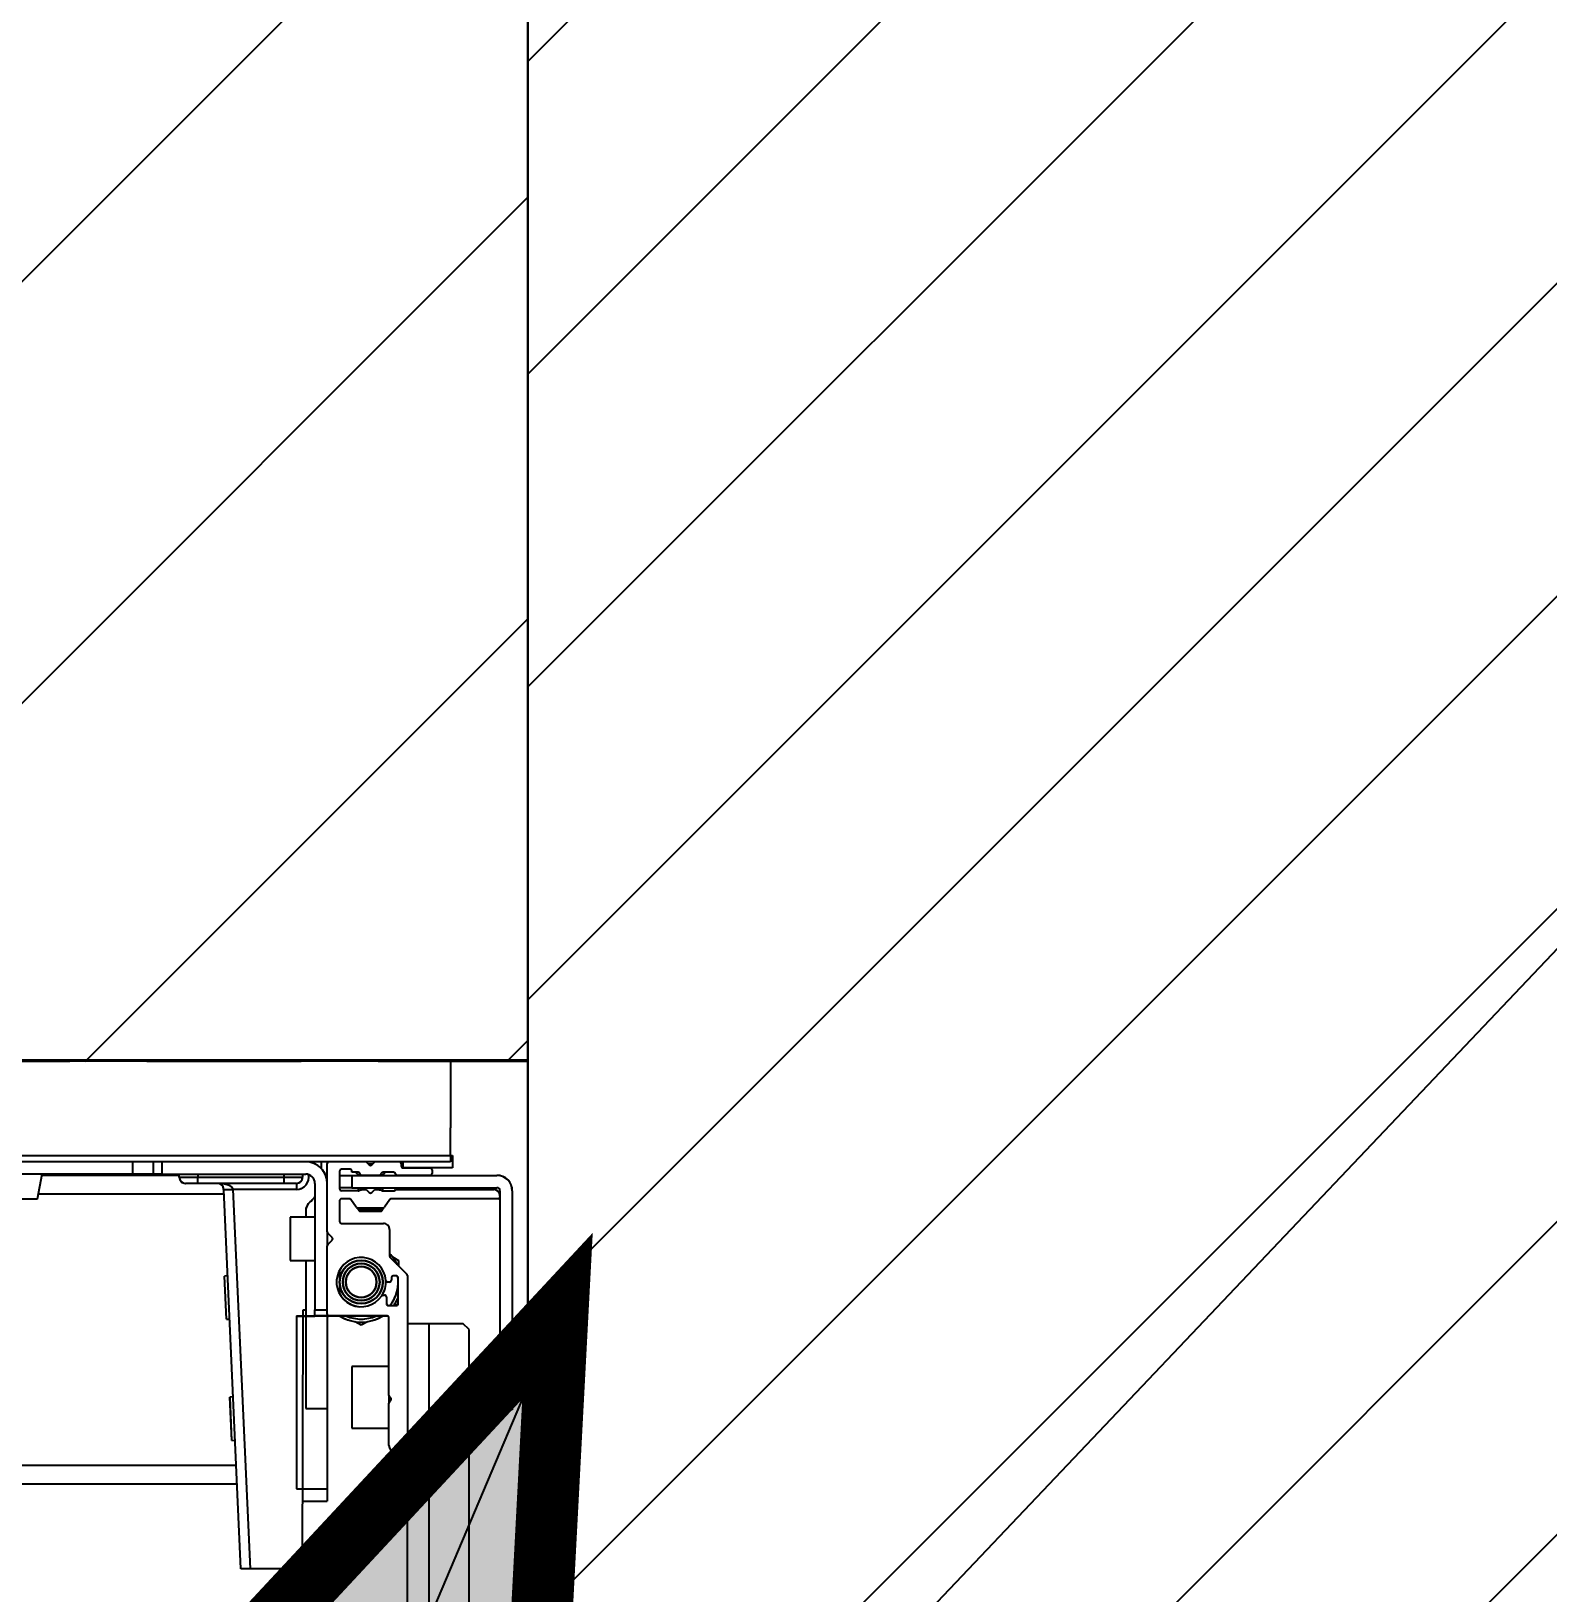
# Model space of a CAD drawing. Extents: x -2932 to 12371, y 2178 to 6224.
# Drawn here: x 4181.39 to 4205.98, y 3469.86 to 3495.18 of the extents above; entities that cross this region are included whole.
import ezdxf
from ezdxf import colors
from ezdxf.entities.mleader import LeaderData, LeaderLine
from ezdxf.math import Vec2, Vec3

# ---------------------------------------------------------------- set-up
doc = ezdxf.new("R2010")
doc.units = 0
doc.header["$PDMODE"] = 67
for name, pattern in [('prlm_ef', [0.165, 0.1, -0.065]), ('Style de ligne -1', [0.41664, 0.20828, -0.20836]), ('Style de ligne -13', [0.147638, 0.098425, -0.049213])]:
    doc.linetypes.add(name, pattern=pattern)
doc.layers.get('0').update_dxf_attribs({"color": 252})
for name, color, linetype, lineweight in [('_GAZELEC-BOITE INCORPO', 36, 'Continuous', 18), ('_GAZELEC-RESERVATION', 1, 'Continuous', 18), ('_GAZELEC-RESERVATION 2', 6, 'Continuous', 18)]:
    doc.layers.add(name, color=color, linetype=linetype, lineweight=lineweight)
for name, color, linetype in [('B amÈnagement intÈrieur_Hatch', 252, 'Continuous'), ('B aménagement intérieur', 252, 'Continuous'), ('B GÈnÈral_Hatch', 252, 'Continuous'), ('B Général', 252, 'Continuous'), ('C ANNOTATIONS-prestations', 252, 'Continuous'), ('D SURFACES-shab', 252, 'Continuous'), ('GAZ-FLECHE VMC', 93, 'Continuous'), ('MTI900_Alu', 252, 'Continuous'), ('prlm-CHAUFF', 30, 'Continuous'), ('prlm-EAU-EF', 161, 'Continuous')]:
    doc.layers.add(name, color=color, linetype=linetype)
doc.styles.add('Arial', font='arial.ttf')
doc.styles.get("Standard").update_dxf_attribs({"font": 'isocp.shx', "height": 15})
doc.dimstyles.new('200', dxfattribs={"dimscale": 0.1, "dimtxt": 150, "dimasz": 25, "dimexe": 50, "dimexo": 50, "dimgap": 20, "dimtad": 1, "dimdec": 0, "dimdsep": 46, "dimtxsty": 'Arial', "dimblk1": 'DOTBLANK', "dimblk2": 'DOTBLANK', "dimsah": 1, "dimcen": 25, "dimclrd": 5, "dimclre": 5, "dimadec": 0, "dimazin": 0, "dimtfac": 1, "dimtdec": 0, "dimtmove": 0, "dimatfit": 3, "dimldrblk": 'DOTBLANK', "dimfxl": 50, "dimtolj": 1, "dimtzin": 0, "dimarcsym": 0})

# ---------------------------------------------------------------- blocks, each defined once
blk = doc.blocks.new('A n1.Groupe-6-1')
at = {"layer": 'B Général', "linetype": 'Style de ligne -1', "ltscale": 25.4, "flags": 128}
blk.add_lwpolyline([(-35.4, 7.6), (35.6, 7.6), (35.6, -32.4), (-35.4, -32.4)], close=True, dxfattribs=at)
blk = doc.blocks.new('A n1.WC-plan-PMR')
at = {"layer": 'B Général'}
blk.add_blockref('A n1.Groupe-6-1', (0, 0), dxfattribs=at)
blk = doc.blocks.new('A n1.T2 A 108 (2D)')
at = {"layer": 'B amÈnagement intÈrieur_Hatch', "linetype": 'Continuous'}
h = blk.add_hatch(dxfattribs=at)
h.set_pattern_fill('F_P__SOFFITE', color=256, style=0, pattern_type=2)
h.set_pattern_definition([(45, (0, 0.2205), (-3.52778, 3.30729), [])])
h.paths.add_polyline_path([(228.137, -210.632), (321.137, -210.632), (321.137, -353.957), (228.137, -353.957)])
at = {"layer": 'B aménagement intérieur', "linetype": 'Style de ligne -13', "ltscale": 25.4, "flags": 128}
blk.add_lwpolyline([(228.137, -210.632), (321.137, -210.632), (321.137, -353.957), (228.137, -353.957)], close=True, dxfattribs=at)
at = {"layer": 'D SURFACES-shab', "lineweight": 18, "flags": 128}
blk.add_lwpolyline([(228.137, -212.132), (321.137, -212.132), (321.137, -353.957), (228.137, -353.957)], close=True, dxfattribs=at)
at = {"layer": 'B Général', "xscale": -1, "rotation": 90}
blk.add_blockref('A n1.WC-plan-PMR', (288.737, -338.457), dxfattribs=at)
blk = doc.blocks.new('A n1.G 100_80')
at = {"layer": 'B Général', "linetype": 'Continuous'}
blk.add_line((48.52, 43.75), (48.52, -43.75), dxfattribs=at)
at = {"layer": 'B Général', "linetype": 'Continuous', "flags": 128}
blk.add_lwpolyline([(9.5, -45), (9.5, 45), (48.52, 45), (48.52, -45)], close=True, dxfattribs=at)
at = {"layer": 'C ANNOTATIONS-prestations'}
for p, q in [((43.05, 44.75), (42.85, 44.75)), ((42.85, 44.75), (42.85, 44.55)), ((46.4, 44.75), (43.05, 44.75)), ((43.05, 44.55), (43.05, 44.75)), ((42.75, 44.3), (42.8, 44.35)), ((42.8, 44.35), (43.3, 44.35)), ((42.85, 44.55), (43.05, 44.55)), ((46.4, 44.55), (43.05, 44.55)), ((43.3, 44.35), (43.35, 44.3)), ((46.27, 44.52), (46.27, 42.791)), ((46.32, 44.55), (46.3, 44.55)), ((46.42, 42.855), (46.42, 44.45)), ((46.45, 42.15), (46.45, 44.5)), ((46.65, 42.15), (46.65, 44.5)), ((43.35, 44.3), (42.75, 44.3)), ((42.75, 44.05), (42.75, 44.3)), ((43.35, 44.3), (43.35, 44.05)), ((13.65, 44.05), (44.15, 44.05)), ((44.15, 44.05), (44.25, 43.95)), ((44.25, 43.4), (44.25, 43.95)), ((46.97, 43.78), (46.77, 43.78)), ((46.77, 43.78), (46.77, 42.98)), ((46.87, 43.75), (46.87, -43.75)), ((46.97, 43.75), (46.87, 43.75)), ((46.97, 43.75), (46.97, 43.78)), ((46.97, -43.75), (46.97, 43.75)), ((46.97, 43.75), (47.42, 43.75)), ((48.52, 43.75), (47.42, 43.75)), ((13.55, 43.4), (44.25, 43.4)), ((44.25, 43.05), (44.25, 43.4)), ((46.65, 43.42), (46.65, 42.885)), ((46.74, 43.45), (46.68, 43.45)), ((46.77, 42.98), (46.77, 43.42)), ((15.5, 43.05), (42.27, 43.05)), ((45.028, 43.05), (42.27, 43.05)), ((45.321, 42.769), (45.049, 43.041)), ((42.17, 42.95), (42.17, 42.85)), ((44.566, 42.9), (44.54, 42.854)), ((44.54, 42.74), (44.54, 42.87)), ((44.57, 42.9), (44.99, 42.9)), ((44.99, 42.79), (44.95, 42.79)), ((45.02, 42.87), (45.02, 42.82)), ((45.27, 42.906), (45.184, 42.906)), ((45.328, 42.806), (45.27, 42.906)), ((46.4, 42.653), (46.4, 42.827)), ((46.7, 42.826), (46.7, 42.654)), ((46.77, 42.98), (46.87, 42.98)), ((46.84, 42.95), (46.8, 42.95)), ((42.27, 42.75), (42.958, 42.75)), ((42.55, 42.15), (42.55, 42.75)), ((43.082, 42.75), (42.958, 42.75)), ((42.979, 42.759), (42.999, 42.779)), ((43.041, 42.779), (43.061, 42.759)), ((43.082, 42.75), (44.34, 42.75)), ((43.55, 42.75), (43.55, 42.15)), ((44.37, 42.72), (44.37, 41.78)), ((44.68, 42.71), (44.57, 42.71)), ((44.71, 42.657), (44.71, 42.68)), ((44.92, 42.76), (44.92, 42.729)), ((45.77, 42.76), (45.342, 42.76)), ((45.87, 41.98), (45.87, 42.66)), ((46.07, 42.63), (46.09, 42.65)), ((46.07, 42.27), (46.07, 42.63)), ((46.07, 42.607), (46.12, 42.607)), ((46.09, 42.25), (46.09, 42.65)), ((46.09, 42.65), (46.12, 42.65)), ((46.12, 42.654), (46.12, 42.246)), ((46.257, 42.766), (46.133, 42.679)), ((46.4, 42.65), (46.45, 42.65)), ((46.4, 42.607), (46.45, 42.607)), ((46.42, 42.521), (46.42, 42.625)), ((46.65, 42.595), (46.65, 42.31)), ((46.661, 42.651), (46.7, 42.69)), ((46.661, 42.618), (46.661, 42.651)), ((44.278, 42.4), (44.22, 42.3)), ((44.22, 42.3), (44.278, 42.2)), ((46.07, 42.293), (46.12, 42.293)), ((46.371, 42.471), (46.42, 42.521)), ((46.42, 42.379), (46.371, 42.429)), ((46.4, 42.293), (46.45, 42.293)), ((46.42, 42.28), (46.42, 42.379)), ((46.661, 42.25), (46.661, 42.287)), ((46.821, 42.471), (46.87, 42.521)), ((46.87, 42.379), (46.821, 42.429)), ((46.835, 42.414), (46.835, 42.486)), ((43.55, 42.15), (42.55, 42.15)), ((46.09, 42.25), (46.07, 42.27)), ((46.12, 42.25), (46.09, 42.25)), ((46.133, 42.221), (46.257, 42.134)), ((46.27, 42.109), (46.27, 41.98)), ((46.4, 42.252), (46.4, 41.98)), ((46.45, 42.25), (46.4, 42.25)), ((46.65, 42.15), (46.45, 42.15)), ((46.45, 42.15), (46.45, 41.95)), ((46.65, 41.95), (46.65, 42.15)), ((46.7, 42.21), (46.661, 42.25)), ((46.7, 42.251), (46.7, 42.15)), ((46.7, 42.15), (46.72, 42.15)), ((46.75, 42.12), (46.75, 41.98)), ((45.114, 41.95), (44.726, 41.95)), ((45.529, 41.759), (45.599, 41.829)), ((45.641, 41.829), (45.711, 41.759)), ((46.24, 41.95), (45.9, 41.95)), ((46.72, 41.95), (46.43, 41.95)), ((41.57, 41.75), (41.37, 41.75)), ((41.37, 41.354), (41.37, 41.75)), ((42.87, 41.75), (41.57, 41.75)), ((41.57, 41.25), (41.57, 41.75)), ((44.37, 41.75), (42.87, 41.75)), ((42.87, 41.4), (42.87, 41.75)), ((44.4, 41.75), (44.37, 41.75)), ((44.37, 41.75), (44.37, 41.55)), ((44.37, 41.4), (44.37, 41.55)), ((44.37, 41.55), (44.47, 41.55)), ((44.4, 41.75), (45.508, 41.75)), ((44.47, 41.55), (44.47, 41.75)), ((46.52, 41.55), (44.47, 41.55)), ((45.27, 41.15), (45.27, 41.55)), ((45.732, 41.75), (45.508, 41.75)), ((45.732, 41.75), (46.84, 41.75)), ((45.97, 41.55), (45.97, 41.15)), ((46.87, 41.65), (46.765, 41.65)), ((46.87, 41.75), (46.84, 41.75)), ((40.27, 41.351), (44.47, 41.36)), ((40.27, 41.351), (40.27, 40.5)), ((44.37, 41.4), (42.87, 41.4)), ((44.37, 41.25), (44.37, 41.4)), ((45.27, 41.4), (44.37, 41.4)), ((44.47, 41.36), (44.472, 41.4)), ((46.067, 41.4), (45.97, 41.4)), ((46.67, 41.35), (46.62, 41.35)), ((46.62, 41.05), (46.62, 41.35)), ((46.67, 39.067), (46.67, 41.4)), ((44.37, 41.25), (41.57, 41.25)), ((45.97, 41.15), (45.27, 41.15)), ((46.42, 41.25), (46.42, 40.221)), ((46.52, 41.25), (46.42, 41.25)), ((46.52, 41.25), (46.52, 41.05)), ((46.52, 41.05), (46.52, 39.65)), ((46.52, 41.05), (46.62, 41.05)), ((46.62, 41.05), (46.67, 41.05)), ((46.62, 39.65), (46.62, 41.05)), ((46.42, 40.221), (40.27, 40.5)), ((40.27, 40.5), (40.27, 40.35)), ((40.27, 40.35), (46.413, 40.071)), ((41.65, 2.775), (41.65, 40.287)), ((41.95, 2.775), (41.95, 40.274)), ((42.354, 40.205), (42.357, 40.255)), ((42.354, 40.205), (43.056, 40.173)), ((43.058, 40.223), (43.056, 40.173)), ((44.316, 40.116), (44.319, 40.166)), ((44.316, 40.116), (45.018, 40.084)), ((45.02, 40.134), (45.018, 40.084)), ((46.35, 37.066), (46.35, 40.074)), ((46.413, 40.071), (46.42, 40.221)), ((46.413, 40.071), (46.425, 40.07)), ((46.425, 40.22), (46.42, 40.221)), ((46.52, 39.65), (46.52, 39.45)), ((46.52, 39.65), (46.62, 39.65)), ((46.67, 39.65), (46.62, 39.65)), ((46.62, 39.35), (46.62, 39.65)), ((46.62, 39.35), (46.67, 39.35)), ((46.65, 39.35), (46.65, 37.126)), ((46.87, 39.067), (46.67, 39.067)), ((46.67, 39.067), (46.67, 38.932)), ((46.67, 38.932), (46.67, 38.6)), ((46.67, 38.932), (46.87, 38.932)), ((46.67, 38.6), (46.67, 34.5)), ((46.67, 38.6), (46.87, 38.6)), ((46.27, 37.05), (46.67, 37.13)), ((46.27, 36.6), (46.27, 37.05))]:
    blk.add_line(p, q, dxfattribs=at)
at = {"layer": 'C ANNOTATIONS-prestations', "flags": 128}
for points in [[(46.4, 44.75, -0.198912), (46.577, 44.677, -0.198912), (46.65, 44.5)], [(46.27, 44.52, -0.198912), (46.279, 44.541, -0.198912), (46.3, 44.55)], [(46.32, 44.55, -0.198912), (46.391, 44.521, -0.198912), (46.42, 44.45)], [(46.4, 44.55, -0.198912), (46.435, 44.535, -0.198912), (46.45, 44.5)], [(46.65, 43.42, -0.198912), (46.659, 43.441, -0.198912), (46.68, 43.45)], [(46.74, 43.45, -0.198912), (46.761, 43.441, -0.198912), (46.77, 43.42)], [(42.17, 42.95, -0.198912), (42.199, 43.021, -0.198912), (42.27, 43.05)], [(45.028, 43.05, -0.098491), (45.039, 43.048, -0.098491), (45.049, 43.041)], [(42.27, 42.75, -0.198912), (42.199, 42.779, -0.198912), (42.17, 42.85)], [(42.999, 42.779, -0.198912), (43.02, 42.788, -0.198912), (43.041, 42.779)], [(44.54, 42.87, -0.198912), (44.549, 42.891, -0.198912), (44.57, 42.9)], [(44.54, 42.764, -0.104675), (44.761, 42.879, -0.104675), (45.009, 42.893)], [(44.54, 42.827, -0.02871), (44.603, 42.867, -0.02871), (44.67, 42.9)], [(44.92, 42.76, -0.198912), (44.929, 42.781, -0.198912), (44.95, 42.79)], [(44.99, 42.9, -0.198912), (45.011, 42.891, -0.198912), (45.02, 42.87)], [(45.02, 42.82, -0.198912), (45.011, 42.799, -0.198912), (44.99, 42.79)], [(45.207, 42.883, -0.041018), (45.298, 42.829, -0.041018), (45.379, 42.76)], [(46.27, 42.791, -0.120588), (46.267, 42.777, -0.120588), (46.257, 42.766)], [(46.4, 42.827, -0.155096), (46.406, 42.844, -0.155096), (46.42, 42.855)], [(46.675, 42.855, -0.17724), (46.657, 42.866, -0.17724), (46.65, 42.885)], [(46.675, 42.855, -0.17724), (46.693, 42.845, -0.17724), (46.7, 42.826)], [(46.8, 42.95, -0.198912), (46.779, 42.959, -0.198912), (46.77, 42.98)], [(46.84, 42.95, -0.198912), (46.861, 42.941, -0.198912), (46.87, 42.92)], [(42.979, 42.759, -0.098491), (42.969, 42.752, -0.098491), (42.958, 42.75)], [(43.082, 42.75, -0.098491), (43.071, 42.752, -0.098491), (43.061, 42.759)], [(44.37, 41.954, -0.14145), (44.27, 42.3, -0.14145), (44.37, 42.646)], [(44.37, 42.06, -0.103148), (44.32, 42.3, -0.103148), (44.37, 42.54)], [(44.34, 42.75, -0.198912), (44.361, 42.741, -0.198912), (44.37, 42.72)], [(44.948, 42.699, -0.366532), (45.318, 42.338, -0.366532), (45.023, 41.914, -0.366532), (44.556, 42.135, -0.366532), (44.697, 42.632)], [(44.57, 42.71, -0.198912), (44.549, 42.719, -0.198912), (44.54, 42.74)], [(44.68, 42.71, -0.198912), (44.701, 42.701, -0.198912), (44.71, 42.68)], [(44.697, 42.632, -0.082935), (44.817, 42.687, -0.082935), (44.948, 42.699)], [(44.71, 42.657, -0.122946), (44.706, 42.643, -0.122946), (44.697, 42.632)], [(44.948, 42.699, -0.189855), (44.928, 42.709, -0.189855), (44.92, 42.729)], [(45.342, 42.76, -0.098491), (45.331, 42.762, -0.098491), (45.321, 42.769)], [(45.77, 42.76, -0.198912), (45.841, 42.731, -0.198912), (45.87, 42.66)], [(46.12, 42.654, -0.120588), (46.123, 42.668, -0.120588), (46.133, 42.679)], [(46.42, 42.625, -0.155096), (46.406, 42.636, -0.155096), (46.4, 42.653)], [(46.661, 42.651, -0.013224), (46.655, 42.65, -0.013224), (46.65, 42.65)], [(46.65, 42.595, -0.17724), (46.657, 42.614, -0.17724), (46.675, 42.625)], [(46.7, 42.654, -0.17724), (46.693, 42.635, -0.17724), (46.675, 42.625)], [(46.371, 42.429, -0.198912), (46.362, 42.45, -0.198912), (46.371, 42.471)], [(46.4, 42.252, -0.155096), (46.406, 42.269, -0.155096), (46.42, 42.28)], [(46.675, 42.28, -0.17724), (46.657, 42.291, -0.17724), (46.65, 42.31)], [(46.675, 42.28, -0.17724), (46.693, 42.27, -0.17724), (46.7, 42.251)], [(46.821, 42.429, -0.198912), (46.812, 42.45, -0.198912), (46.821, 42.471)], [(46.133, 42.221, -0.120588), (46.123, 42.232, -0.120588), (46.12, 42.246)], [(46.257, 42.134, -0.120588), (46.267, 42.123, -0.120588), (46.27, 42.109)], [(46.65, 42.25, -0.013224), (46.655, 42.25, -0.013224), (46.661, 42.25)], [(46.72, 42.15, -0.198912), (46.741, 42.141, -0.198912), (46.75, 42.12)], [(44.4, 41.75, -0.198912), (44.379, 41.759, -0.198912), (44.37, 41.78)], [(45.599, 41.829, -0.198912), (45.62, 41.838, -0.198912), (45.641, 41.829)], [(45.9, 41.95, -0.198912), (45.879, 41.959, -0.198912), (45.87, 41.98)], [(46.27, 41.98, -0.198912), (46.261, 41.959, -0.198912), (46.24, 41.95)], [(46.43, 41.95, -0.198912), (46.409, 41.959, -0.198912), (46.4, 41.98)], [(46.75, 41.98, -0.198912), (46.741, 41.959, -0.198912), (46.72, 41.95)], [(46.87, 41.78, -0.198912), (46.861, 41.759, -0.198912), (46.84, 41.75)], [(45.529, 41.759, -0.098491), (45.519, 41.752, -0.098491), (45.508, 41.75)], [(45.732, 41.75, -0.098491), (45.721, 41.752, -0.098491), (45.711, 41.759)], [(46.22, 41.472, -0.028434), (46.259, 41.513, -0.028434), (46.302, 41.55)], [(46.52, 41.75, -0.198912), (46.767, 41.648, -0.198912), (46.87, 41.4)], [(46.52, 41.55, -0.198912), (46.626, 41.506, -0.198912), (46.67, 41.4)], [(46.22, 41.472, -0.109774), (46.151, 41.419, -0.109774), (46.067, 41.4)], [(46.42, 41.25, -0.227222), (46.495, 41.406, -0.227222), (46.663, 41.445)], [(46.52, 41.25, -0.198912), (46.549, 41.321, -0.198912), (46.62, 41.35)], [(46.425, 40.07, -0.193016), (46.492, 40.04, -0.193016), (46.52, 39.97)], [(46.62, 39.35, -0.198912), (46.549, 39.379, -0.198912), (46.52, 39.45)]]:
    blk.add_lwpolyline(points, format="xyb", dxfattribs=at)
at = {"layer": 'C ANNOTATIONS-prestations'}
for radius in [0.35, 0.3, 0.25]:
    blk.add_circle((44.92, 42.3), radius, dxfattribs=at)
for points, knots in [([(46.425, 40.07), (46.424, 40.07), (46.424, 40.071), (46.424, 40.072), (46.423, 40.074), (46.422, 40.083), (46.422, 40.103), (46.422, 40.13), (46.423, 40.182), (46.424, 40.218), (46.424, 40.219), (46.425, 40.22)], [0, 0, 0, 1, 2, 3, 4, 5, 6, 7, 8, 8, 9, 9, 9]), ([(46.425, 40.22), (46.425, 40.22), (46.437, 40.218), (46.454, 40.206), (46.467, 40.191), (46.48, 40.171), (46.491, 40.146), (46.501, 40.117), (46.513, 40.068), (46.52, 40.004), (46.52, 39.975), (46.52, 39.972), (46.52, 39.97)], [0, 0, 0, 1, 2, 3, 4, 5, 6, 7, 8, 9, 9, 10, 10, 10])]:
    blk.add_open_spline(points, degree=2, knots=knots, dxfattribs=at)
blk = doc.blocks.new('A n1.MTI900_Alu_390')
at = {"layer": 'MTI900_Alu', "color": 1, "linetype": 'Continuous'}
for p, q in [((-4.34, -0.405), (-4.34, -3.475)), ((-4.405, -0.415), (-4.405, -3.465)), ((-4.305, -0.6), (-4.305, -3.277)), ((-4.1351, -3.077), (-4.136, -3.497)), ((-4.1351, -3.077), (-4.05, -3.077)), ((-4.0221, -3.692), (-4.05, -3.077)), ((-4.05, -3.077), (-4.035, -3.077)), ((-4.035, -3.077), (-4.0071, -3.6913)), ((-4.175, -3.207), (-4.175, -3.187)), ((-4.1353, -3.187), (-4.175, -3.187)), ((-4.175, -3.337), (-4.175, -3.207)), ((-4.125, -3.207), (-4.175, -3.207)), ((-4.125, -3.487), (-4.125, -3.207)), ((-0.2775, -3.215), (-4.0287, -3.215)), ((-0.2775, -3.245), (-4.0274, -3.245)), ((-4.305, -3.5528), (-4.305, -3.277)), ((-4.295, -3.267), (-4.285, -3.267)), ((-4.275, -3.277), (-4.275, -3.3458)), ((-4.0205, -3.2854), (-4.0255, -3.2857)), ((-4.0205, -3.2854), (-4.0173, -3.3556)), ((-4.215, -3.305), (-4.275, -3.305)), ((-4.215, -3.405), (-4.215, -3.305)), ((-4.475, -3.355), (-4.475, -3.335)), ((-4.475, -3.335), (-4.455, -3.335)), ((-4.455, -3.335), (-4.455, -3.355)), ((-4.43, -3.325), (-4.435, -3.33)), ((-4.435, -3.33), (-4.435, -3.38)), ((-4.43, -3.385), (-4.43, -3.325)), ((-4.405, -3.325), (-4.43, -3.325)), ((-4.175, -3.487), (-4.175, -3.337)), ((-4.14, -3.337), (-4.175, -3.337)), ((-4.14, -3.487), (-4.14, -3.337)), ((-4.475, -3.69), (-4.475, -3.355)), ((-4.455, -3.355), (-4.475, -3.355)), ((-4.455, -3.69), (-4.455, -3.355)), ((-4.2759, -3.3479), (-4.2779, -3.3499)), ((-4.2779, -3.3541), (-4.2759, -3.3561)), ((-4.275, -3.3582), (-4.275, -3.3458)), ((-4.275, -3.3582), (-4.275, -3.484)), ((-4.0223, -3.3558), (-4.0173, -3.3556)), ((-4.435, -3.38), (-4.43, -3.385)), ((-4.43, -3.385), (-4.405, -3.385)), ((-4.275, -3.405), (-4.215, -3.405)), ((-4.405, -3.465), (-4.395, -3.475)), ((-4.34, -3.475), (-4.395, -3.475)), ((-4.305, -3.475), (-4.34, -3.475)), ((-4.272, -3.487), (-4.178, -3.487)), ((-4.24, -3.4778), (-4.23, -3.472)), ((-4.23, -3.472), (-4.22, -3.4778)), ((-4.175, -3.49), (-4.175, -3.487)), ((-4.175, -3.487), (-4.155, -3.487)), ((-4.175, -3.49), (-4.175, -3.6008)), ((-4.14, -3.487), (-4.155, -3.487)), ((-4.155, -3.487), (-4.155, -3.497)), ((-4.125, -3.487), (-4.14, -3.487)), ((-4.14, -3.577), (-4.14, -3.487)), ((-4.0116, -3.4816), (-4.0166, -3.4819)), ((-4.0116, -3.4816), (-4.0084, -3.5518)), ((-4.29, -3.5066), (-4.2854, -3.504)), ((-4.29, -3.507), (-4.29, -3.549)), ((-4.274, -3.504), (-4.287, -3.504)), ((-4.271, -3.518), (-4.271, -3.507)), ((-4.155, -3.497), (-4.175, -3.497)), ((-4.155, -3.702), (-4.155, -3.497)), ((-4.136, -3.497), (-4.14, -3.4972)), ((-4.276, -3.542), (-4.2729, -3.542)), ((-4.2657, -3.521), (-4.268, -3.521)), ((-4.195, -3.5614), (-4.195, -3.5226)), ((-4.2769, -3.5821), (-4.3041, -3.5549)), ((-4.2906, -3.577), (-4.2906, -3.5684)), ((-4.287, -3.552), (-4.282, -3.552)), ((-4.279, -3.549), (-4.279, -3.545)), ((-4.0134, -3.552), (-4.0084, -3.5518)), ((-4.2806, -3.5828), (-4.2906, -3.577)), ((-4.276, -3.627), (-4.276, -3.5842)), ((-4.115, -3.577), (-4.155, -3.577)), ((-4.115, -3.647), (-4.115, -3.577)), ((-4.1759, -3.6029), (-4.1829, -3.6099)), ((-4.1829, -3.6141), (-4.1759, -3.6211)), ((-4.175, -3.6232), (-4.175, -3.6008)), ((-4.198, -3.637), (-4.266, -3.637)), ((-4.195, -3.674), (-4.195, -3.64)), ((-4.175, -3.6232), (-4.175, -3.734)), ((-4.2766, -3.6757), (-4.2679, -3.6633)), ((-4.2654, -3.662), (-4.2246, -3.662)), ((-4.263, -3.657), (-4.265, -3.659)), ((-4.225, -3.659), (-4.265, -3.659)), ((-4.265, -3.659), (-4.265, -3.662)), ((-4.227, -3.657), (-4.263, -3.657)), ((-4.2607, -3.657), (-4.2607, -3.662)), ((-4.2293, -3.657), (-4.2293, -3.662)), ((-4.225, -3.659), (-4.227, -3.657)), ((-4.225, -3.662), (-4.225, -3.659)), ((-4.2221, -3.6633), (-4.2134, -3.6757)), ((-4.155, -3.647), (-4.115, -3.647)), ((-4.14, -3.6567), (-4.14, -3.647)), ((-4.455, -3.682), (-4.455, -3.68)), ((-4.452, -3.677), (-4.2791, -3.677)), ((-4.215, -3.695), (-4.45, -3.695)), ((-4.2855, -3.692), (-4.445, -3.692)), ((-4.2653, -3.69), (-4.2827, -3.69)), ((-4.265, -3.69), (-4.265, -3.695)), ((-4.2521, -3.692), (-4.2625, -3.692)), ((-4.2607, -3.69), (-4.2607, -3.695)), ((-4.2471, -3.6871), (-4.2521, -3.692)), ((-4.2379, -3.692), (-4.2429, -3.6871)), ((-4.228, -3.692), (-4.2379, -3.692)), ((-4.2293, -3.69), (-4.2293, -3.695)), ((-4.2252, -3.69), (-4.198, -3.69)), ((-4.225, -3.695), (-4.225, -3.69)), ((-4.215, -3.715), (-4.215, -3.695)), ((-4.215, -3.695), (-4.195, -3.695)), ((-4.2109, -3.677), (-4.198, -3.677)), ((-4.195, -3.722), (-4.195, -3.693)), ((-4.125, -3.692), (-4.0221, -3.692)), ((-4.125, -3.702), (-4.125, -3.692)), ((-4.0071, -3.6913), (-4.0221, -3.692)), ((-4.022, -3.6925), (-4.0221, -3.692)), ((-3.7066, -3.685), (-4.0074, -3.685)), ((-4.0071, -3.6913), (-4.007, -3.6925)), ((-3.705, -3.677), (-3.713, -3.717)), ((-3.66, -3.677), (-3.705, -3.677)), ((-4.215, -3.715), (-4.45, -3.715)), ((-4.345, -3.724), (-4.345, -3.718)), ((-4.342, -3.715), (-4.2885, -3.715)), ((-4.2826, -3.72), (-4.2654, -3.72)), ((-4.2651, -3.7161), (-4.269, -3.72)), ((-4.2618, -3.7161), (-4.2651, -3.7161)), ((-4.2595, -3.715), (-4.231, -3.715)), ((-4.2249, -3.7161), (-4.2287, -3.7161)), ((-4.2251, -3.72), (-4.215, -3.72)), ((-4.221, -3.72), (-4.2249, -3.7161)), ((-4.195, -3.715), (-4.215, -3.715)), ((-4.215, -3.72), (-4.215, -3.722)), ((-3.9067, -3.717), (-4.14, -3.717)), ((-4.135, -3.717), (-4.135, -3.712)), ((-4.105, -3.712), (-4.135, -3.712)), ((-4.125, -3.702), (-4.105, -3.702)), ((-4.105, -3.702), (-3.965, -3.702)), ((-4.105, -3.702), (-4.105, -3.712)), ((-4.105, -3.712), (-4.105, -3.717)), ((-3.965, -3.712), (-4.105, -3.712)), ((-3.965, -3.702), (-3.945, -3.702)), ((-3.965, -3.702), (-3.965, -3.712)), ((-3.965, -3.717), (-3.965, -3.712)), ((-3.935, -3.712), (-3.965, -3.712)), ((-3.935, -3.712), (-3.935, -3.717)), ((-3.935, -3.715), (-3.7126, -3.715)), ((-3.9067, -3.737), (-3.9067, -3.717)), ((-3.9067, -3.717), (-3.8932, -3.717)), ((-3.8932, -3.717), (-3.86, -3.717)), ((-3.8932, -3.717), (-3.8932, -3.737)), ((-3.86, -3.717), (-3.45, -3.717)), ((-3.86, -3.717), (-3.86, -3.737)), ((-4.378, -3.747), (-4.378, -3.727)), ((-4.378, -3.727), (-4.298, -3.727)), ((-4.375, -3.737), (4.375, -3.737)), ((-4.375, -3.747), (-4.375, -3.737)), ((-4.298, -3.727), (-4.342, -3.727)), ((-4.298, -3.727), (-4.298, -3.737)), ((-4.295, -3.734), (-4.295, -3.73)), ((-4.2471, -3.7321), (-4.2521, -3.737)), ((-4.2414, -3.7335), (-4.2486, -3.7335)), ((-4.2379, -3.737), (-4.2429, -3.7321)), ((-4.212, -3.725), (-4.198, -3.725)), ((-4.175, -3.737), (-4.175, -3.734)), ((-4.165, -3.737), (-4.165, -3.7265)), ((-4.375, -3.747), (-4.378, -3.747)), ((4.375, -3.747), (-4.375, -3.747)), ((-4.375, -3.747), (-4.375, -3.792)), ((-4.375, -3.902), (-4.375, -3.792)), ((-4.375, -3.902), (4.375, -3.902))]:
    blk.add_line(p, q, dxfattribs=at)
for radius in [0.035, 0.03, 0.025]:
    blk.add_circle((-4.23, -3.542), radius, dxfattribs=at)
for centre, radius, start, end in [((-4.295, -3.277), 0.01, 90, 180), ((-4.285, -3.277), 0.01, 0, 90), ((-4.2758, -3.352), 0.003, 135, 225), ((-4.278, -3.3458), 0.003, 315, 0), ((-4.278, -3.3582), 0.003, 0, 45), ((-4.272, -3.484), 0.003, 180, 270), ((-4.23, -3.542), 0.065, 57.7958, 122.2042), ((-4.23, -3.542), 0.06, 66.4435, 113.5565), ((-4.178, -3.49), 0.003, 0, 90), ((-4.287, -3.507), 0.003, 90, 180), ((-4.23, -3.542), 0.06, 140.7035, 188.509), ((-4.23, -3.542), 0.065, 144.2242, 157.3801), ((-4.274, -3.507), 0.003, 0, 90), ((-4.268, -3.518), 0.003, 180, 270), ((-4.23, -3.542), 0.04, 184.0006, 146.0728), ((-4.276, -3.545), 0.003, 90, 180), ((-4.2729, -3.545), 0.003, 4.0006, 90), ((-4.23, -3.542), 0.04, 146.0728, 184.0006), ((-4.2657, -3.518), 0.003, 270, 326.0728), ((-4.302, -3.5528), 0.003, 180, 225), ((-4.287, -3.549), 0.003, 180, 270), ((-4.282, -3.549), 0.003, 270, 0), ((-4.23, -3.542), 0.065, 206.162, 224.9525), ((-4.279, -3.5842), 0.003, 0, 45), ((-4.1808, -3.612), 0.003, 135, 225), ((-4.178, -3.6008), 0.003, 315, 0), ((-4.266, -3.627), 0.01, 180, 270), ((-4.198, -3.64), 0.003, 0, 90), ((-4.178, -3.6232), 0.003, 0, 45), ((-4.2654, -3.665), 0.003, 90, 145.008), ((-4.2246, -3.665), 0.003, 34.992, 90), ((-4.16, -3.6567), 0.02, 309.8841, 0), ((-4.45, -3.69), 0.025, 180, 270), ((-4.452, -3.68), 0.003, 90, 180), ((-4.445, -3.682), 0.01, 180, 270), ((-4.45, -3.69), 0.005, 180, 270), ((-4.2827, -3.693), 0.003, 90, 160.5288), ((-4.2791, -3.674), 0.003, 270, 325.008), ((-4.2653, -3.693), 0.003, 19.4712, 90), ((-4.245, -3.6892), 0.003, 45, 135), ((-4.2252, -3.693), 0.003, 90, 160.5288), ((-4.2109, -3.674), 0.003, 214.992, 270), ((-4.198, -3.674), 0.003, 270, 0), ((-4.198, -3.693), 0.003, 0, 90), ((-4.1151, -3.7104), 0.05, 129.8841, 142.9139), ((-4.125, -3.712), 0.02, 90, 192.412), ((-3.997, -3.692), 0.01, 182.6026, 270), ((-4.342, -3.718), 0.003, 90, 180), ((-4.2885, -3.718), 0.003, 9.5941, 90), ((-4.2826, -3.717), 0.003, 189.5941, 270), ((-4.2654, -3.717), 0.003, 270, 350.4059), ((-4.275, -3.715), 0.01, 353.9388, 0), ((-4.2595, -3.718), 0.003, 90, 170.4059), ((-4.231, -3.718), 0.003, 9.5941, 90), ((-4.2251, -3.717), 0.003, 189.5941, 270), ((-4.215, -3.715), 0.01, 180, 186.0612), ((-4.14, -3.702), 0.035, 180, 270), ((-4.14, -3.702), 0.015, 180, 270), ((-4.125, -3.712), 0.01, 90, 180), ((-3.945, -3.712), 0.01, 0, 90), ((-4.342, -3.724), 0.003, 180, 270), ((-4.298, -3.73), 0.003, 0, 90), ((-4.292, -3.734), 0.003, 180, 270), ((-4.245, -3.7342), 0.003, 45, 135), ((-4.212, -3.722), 0.003, 180, 270), ((-4.198, -3.722), 0.003, 270, 0), ((-4.178, -3.734), 0.003, 270, 0)]:
    blk.add_arc(centre, radius, start, end, dxfattribs=at)
for centre, major_axis, ratio, start_param, end_param in [((-4.022, -3.6931), (0.015, 0.0007), 0.045361, 0, 1.568734), ((-3.997, -3.692), (0.025, 0), 0.4, 3.187016, 4.712389)]:
    blk.add_ellipse(centre, major_axis=major_axis, ratio=ratio, start_param=start_param, end_param=end_param, dxfattribs=at)
blk = doc.blocks.new('FLECHE1')
h = blk.add_hatch(color=256)
h.dxf.hatch_style = 1
h.paths.add_polyline_path([(495907.08, -370439.56), (495913.62, -370315.47), (495936.11, -370371.09), (495991.74, -370348.6)])
for p, q in [((495907.08, -370439.56), (496141.31, -369887.17)), ((495913.62, -370315.47), (495907.08, -370439.56)), ((495913.62, -370315.47), (495907.08, -370439.56)), ((495936.11, -370371.09), (495913.62, -370315.47)), ((495936.11, -370371.09), (495913.62, -370315.47)), ((495991.74, -370348.6), (495907.08, -370439.56)), ((495907.08, -370439.56), (495991.74, -370348.6)), ((495936.11, -370371.09), (495991.74, -370348.6)), ((495991.74, -370348.6), (495936.11, -370371.09)), ((495907.08, -370439.56), (495936.11, -370371.09))]:
    blk.add_line(p, q)
at = {"const_width": 10}
for points in [[(495936.11, -370371.09), (496141.31, -369887.17)], [(495907.08, -370439.56), (495913.62, -370315.47), (495936.11, -370371.09), (495991.74, -370348.6), (495907.08, -370439.56)]]:
    blk.add_lwpolyline(points, dxfattribs=at)
blk = doc.blocks.new('_DOTBLANK')
at = {"color": 0, "linetype": 'ByBlock'}
blk.add_line((-0.5, 0), (-1, 0), dxfattribs=at)
blk.add_circle((0, 0), 0.5, dxfattribs=at)
blk = doc.blocks.new('*D308')
at = {"layer": '_GAZELEC-BOITE INCORPO', "color": 5, "lineweight": -2, "transparency": 16777216}
for p, q in [((4129.792, 3475.949), (4129.792, 3522.462)), ((4189.442, 3475.949), (4189.442, 3522.462)), ((4132.292, 3517.462), (4186.942, 3517.462))]:
    blk.add_line(p, q, dxfattribs=at)
at = {"layer": 'Defpoints', "color": 0, "transparency": 16777216}
for p in [(4189.442, 3517.462), (4129.792, 3470.949), (4189.442, 3470.949)]:
    blk.add_point(p, dxfattribs=at)
at = {"layer": '_GAZELEC-BOITE INCORPO', "color": 5, "lineweight": -2, "transparency": 16777216, "xscale": 2.5, "yscale": 2.5, "zscale": 2.5, "rotation": 180}
blk.add_blockref('_DOTBLANK', (4129.792, 3517.462), dxfattribs=at)
at = {"layer": '_GAZELEC-BOITE INCORPO', "color": 5, "lineweight": -2, "transparency": 16777216, "xscale": 2.5, "yscale": 2.5, "zscale": 2.5}
blk.add_blockref('_DOTBLANK', (4189.442, 3517.462), dxfattribs=at)
at = {"layer": '_GAZELEC-BOITE INCORPO', "color": 0, "transparency": 16777216, "insert": (4159.617, 3527.12), "char_height": 15, "attachment_point": 5, "style": 'Arial'}
blk.add_mtext('\\A1;60', dxfattribs=at)
blk = doc.blocks.new('*D314')
at = {"layer": '_GAZELEC-BOITE INCORPO', "color": 5, "lineweight": -2, "transparency": 16777216}
for p, q in [((4002.92, 3405.405), (4002.92, 3557.346)), ((4189.442, 3405.405), (4189.442, 3557.346)), ((4005.42, 3552.346), (4186.942, 3552.346))]:
    blk.add_line(p, q, dxfattribs=at)
at = {"layer": 'Defpoints', "color": 0, "transparency": 16777216}
for p in [(4189.442, 3552.346), (4002.92, 3400.405), (4189.442, 3400.405)]:
    blk.add_point(p, dxfattribs=at)
at = {"layer": '_GAZELEC-BOITE INCORPO', "color": 5, "lineweight": -2, "transparency": 16777216, "xscale": 2.5, "yscale": 2.5, "zscale": 2.5, "rotation": 180}
blk.add_blockref('_DOTBLANK', (4002.92, 3552.346), dxfattribs=at)
at = {"layer": '_GAZELEC-BOITE INCORPO', "color": 5, "lineweight": -2, "transparency": 16777216, "xscale": 2.5, "yscale": 2.5, "zscale": 2.5}
blk.add_blockref('_DOTBLANK', (4189.442, 3552.346), dxfattribs=at)
at = {"layer": '_GAZELEC-BOITE INCORPO', "color": 0, "transparency": 16777216, "insert": (4096.181, 3562.005), "char_height": 15, "attachment_point": 5, "style": 'Arial'}
blk.add_mtext('\\A1;187', dxfattribs=at)

msp = doc.modelspace()

# ---------------------------------------------------------------- hatches: boundary and pattern name
at = {"layer": '_GAZELEC-RESERVATION 2'}
h = msp.add_hatch(dxfattribs=at)
h.set_pattern_fill('ANSI31', color=256)
h.paths.add_polyline_path([(4582.334, 4118.812), (4542.334, 4118.812), (4542.334, 4108.812), (4582.334, 4108.812)])
h.paths.add_polyline_path([(4843.196, 4114.016), (4843.196, 4054.016), (4853.196, 4054.016), (4853.196, 4114.016)])
h.paths.add_polyline_path([(3523.835, 2610.903), (3603.835, 2610.903), (3603.835, 2600.903), (3524.1, 2600.903)])
h.paths.add_polyline_path([(5215.038, 4391.389), (5215.038, 4421.389), (5225.038, 4421.389), (5225.038, 4391.389)])
h.paths.add_polyline_path([(4111.403, 3400.476), (3931.403, 3400.476), (3931.403, 3410.476), (4111.403, 3410.476)])
h.paths.add_polyline_path([(3847.92, 3341.389), (3847.92, 3371.389), (3837.92, 3371.389), (3837.92, 3341.389)])
edge = h.paths.add_edge_path()
edge.add_line((4631.965, 4574.473), (4631.965, 4504.473))
edge.add_line((4631.965, 4504.473), (4621.965, 4504.473))
edge.add_line((4621.965, 4504.473), (4621.965, 4574.465))
edge.add_line((4621.965, 4574.465), (4631.965, 4574.465))
at = {"layer": 'B GÈnÈral_Hatch', "linetype": 'Continuous'}
h = msp.add_hatch(dxfattribs=at)
h.set_pattern_fill('50_BETON', color=256, style=0, pattern_type=2)
h.set_pattern_definition([(45, (0, 0), (2.4253472, -2.6458333), [])])
h.paths.add_polyline_path([(4207.442, 3678.23), (4189.442, 3678.23), (4189.442, 3372.476), (4207.442, 3372.476)])

# ---------------------------------------------------------------- linework, layer by layer
at = {"layer": 'B Général', "linetype": 'Continuous', "lineweight": 18}
msp.add_line((4189.442, 3678.23), (4189.442, 3390.476), dxfattribs=at)
at = {"layer": 'B Général', "linetype": 'Continuous'}
msp.add_line((4189.442, 3678.23), (4189.442, 3390.476), dxfattribs=at)
at = {"layer": 'prlm-EAU-EF', "linetype": 'prlm_ef'}
for points in [[(5181.964, 4455.4), (5168.003, 4455.4), (5157.27, 4454.729), (5139.312, 4452.799), (5111.624, 4444.075), (5096.733, 4434.886), (5089.399, 4427.552), (5080.381, 4407.994), (5075.165, 4379.601), (5068.298, 4349.45), (4806.819, 4245.016), (4664.514, 4245.016), (4487.338, 4245.016), (4443.958, 4245.016), (4320.082, 4227.406), (4264.34, 4171.665), (4244.925, 4100.724), (4244.925, 4011.786), (4244.925, 3894.158), (4244.925, 3778.404), (4244.925, 3736.391), (4244.925, 3697.346), (4244.925, 3686.657), (4184.277, 3596.239), (4148.852, 3560.814), (4132.207, 3544.169), (4126.125, 3517.554), (4126.125, 3461.429)], [(5181.04, 4454.411), (5161.376, 4453.72), (5137.079, 4450.79), (5124.545, 4447.272), (5110.251, 4441.782), (5095.929, 4432.016), (5087.226, 4421.358), (5080.768, 4400.887), (5077.116, 4378.448), (5073.095, 4357.627), (5065.873, 4335.71), (5045.8, 4307.647), (5031.252, 4294.743), (4963.256, 4262.094), (4896.61, 4248.956), (4825.931, 4242.336), (4704.38, 4240.673), (4512.279, 4240.673), (4424.513, 4240.673), (4374.117, 4239.896), (4331.527, 4229.09), (4290.824, 4201.35), (4257.886, 4148.682), (4251.728, 4117.767), (4249.226, 4072.42), (4253.759, 3977.468), (4253.759, 3860.341), (4253.759, 3575.094), (4253.759, 3380.067), (4253.759, 3281.533), (4253.759, 3277.937), (4168.047, 3161.045), (4089.09, 3146.964), (4017.991, 3146.964), (3905.354, 3146.964), (3789.498, 3146.964), (3770.74, 3146.964), (3756.764, 3146.964), (3707.111, 3169.019), (3680.63, 3212.02), (3680.63, 3270.323), (3702.504, 3299.035), (3742.892, 3309.989), (3792.228, 3310.647)]]:
    msp.add_spline(points, degree=3, dxfattribs=at)

# ---------------------------------------------------------------- block references
at = {"layer": 'B aménagement intérieur'}
msp.add_blockref('A n1.T2 A 108 (2D)', (3868.306, 3832.432), dxfattribs=at)
at = {"layer": 'B aménagement intérieur', "xscale": -1, "rotation": 270}
msp.add_blockref('A n1.G 100_80', (4144.442, 3429.98), dxfattribs=at)
at = {"layer": 'GAZ-FLECHE VMC', "xscale": 0.1, "yscale": 0.1, "zscale": 0.1, "rotation": 179.9998799651404}
msp.add_blockref('FLECHE1', (53780.555, -33569.709), dxfattribs=at)
at = {"layer": 'prlm-CHAUFF', "xscale": 9.999999999999975, "yscale": 9.999999999999975, "zscale": 9.999999999999975, "rotation": 179.9998846602292}
msp.add_blockref('A n1.MTI900_Alu_390', (4144.442, 3439.48), dxfattribs=at)

# ---------------------------------------------------------------- dimensions: what is measured, and where the dimension line sits
at = {"layer": '_GAZELEC-BOITE INCORPO'}
for base, p1, p2, picture, middle in [((4189.442, 3552.346), (4002.92, 3400.405), (4189.442, 3400.405), '*D314', (4096.181, 3562.005)), ((4189.442, 3517.462), (4129.792, 3470.949), (4189.442, 3470.949), '*D308', (4159.617, 3527.12))]:
    dim = msp.add_linear_dim(base=base, p1=p1, p2=p2, dimstyle='200', dxfattribs=at)
    dim.commit()
    dim.dimension.update_dxf_attribs({"geometry": picture, "text_midpoint": middle})

# ---------------------------------------------------------------- leaders
at = {"layer": '_GAZELEC-RESERVATION', "color": 6}
ml = msp.add_multileader_mtext('Standard', dxfattribs=at)
ml.set_content('résa n°7\\P800X400 en dalle haute', color=6)
ml.set_leader_properties()
ml.build(insert=Vec2(0, 0))
ml.multileader.update_dxf_attribs({"has_text_frame": 1, "arrow_head_size": 8, "scale": 20})
ctx = ml.context
ctx.base_point, ctx.scale, ctx.char_height, ctx.arrow_head_size, ctx.landing_gap_size, ctx.plane_origin = Vec3(4224.277, 3489.959), 20, 8, 8, 4, Vec3(4348.429, 3674.68)
notes = []
notes.append((ctx, [(1, (1, 1, 0), (4215.292, 3489.959), (1, 0), 8.984, [(0, [(4154.249, 3425.632)], 0, [])])]))
ctx.mtext.insert, ctx.mtext.width, ctx.mtext.flow_direction = Vec3(4228.277, 3493.959), 156.88504, 5
ml = msp.add_multileader_mtext('Standard', dxfattribs=at)
ml.set_content('engravure 5cm', color=6)
ml.set_leader_properties()
ml.build(insert=Vec2(0, 0))
ml.multileader.update_dxf_attribs({"has_text_frame": 1, "arrow_head_size": 8, "scale": 20})
ctx = ml.context
ctx.base_point, ctx.scale, ctx.char_height, ctx.arrow_head_size, ctx.landing_gap_size, ctx.plane_origin = Vec3(3869.533, 3484.754), 20, 8, 8, 4, Vec3(3884.408, 3669.475)
notes.append((ctx, [(0, (1, 1, 0), (3954.256, 3484.754), (-1, 0), 8.984, [(0, [(4034.88, 3417.121)], 0, [])])]))
ctx.mtext.insert, ctx.mtext.width, ctx.mtext.flow_direction = Vec3(3873.533, 3489.899), 156.88504, 5
for ctx, leaders in notes:
    for number, flags, end, landing, length, lines in leaders:
        leader = LeaderData()
        leader.index, (leader.has_last_leader_line, leader.has_dogleg_vector, leader.attachment_direction) = number, flags
        leader.last_leader_point, leader.dogleg_vector, leader.dogleg_length = Vec3(end), Vec3(landing), length
        for number, points, colour, breaks in lines:
            line = LeaderLine()
            line.index, line.vertices, line.color, line.breaks = number, Vec3.list(points), colors.encode_raw_color(colour), breaks
            leader.lines.append(line)
        ctx.leaders.append(leader)

doc.saveas('drawing.dxf')
